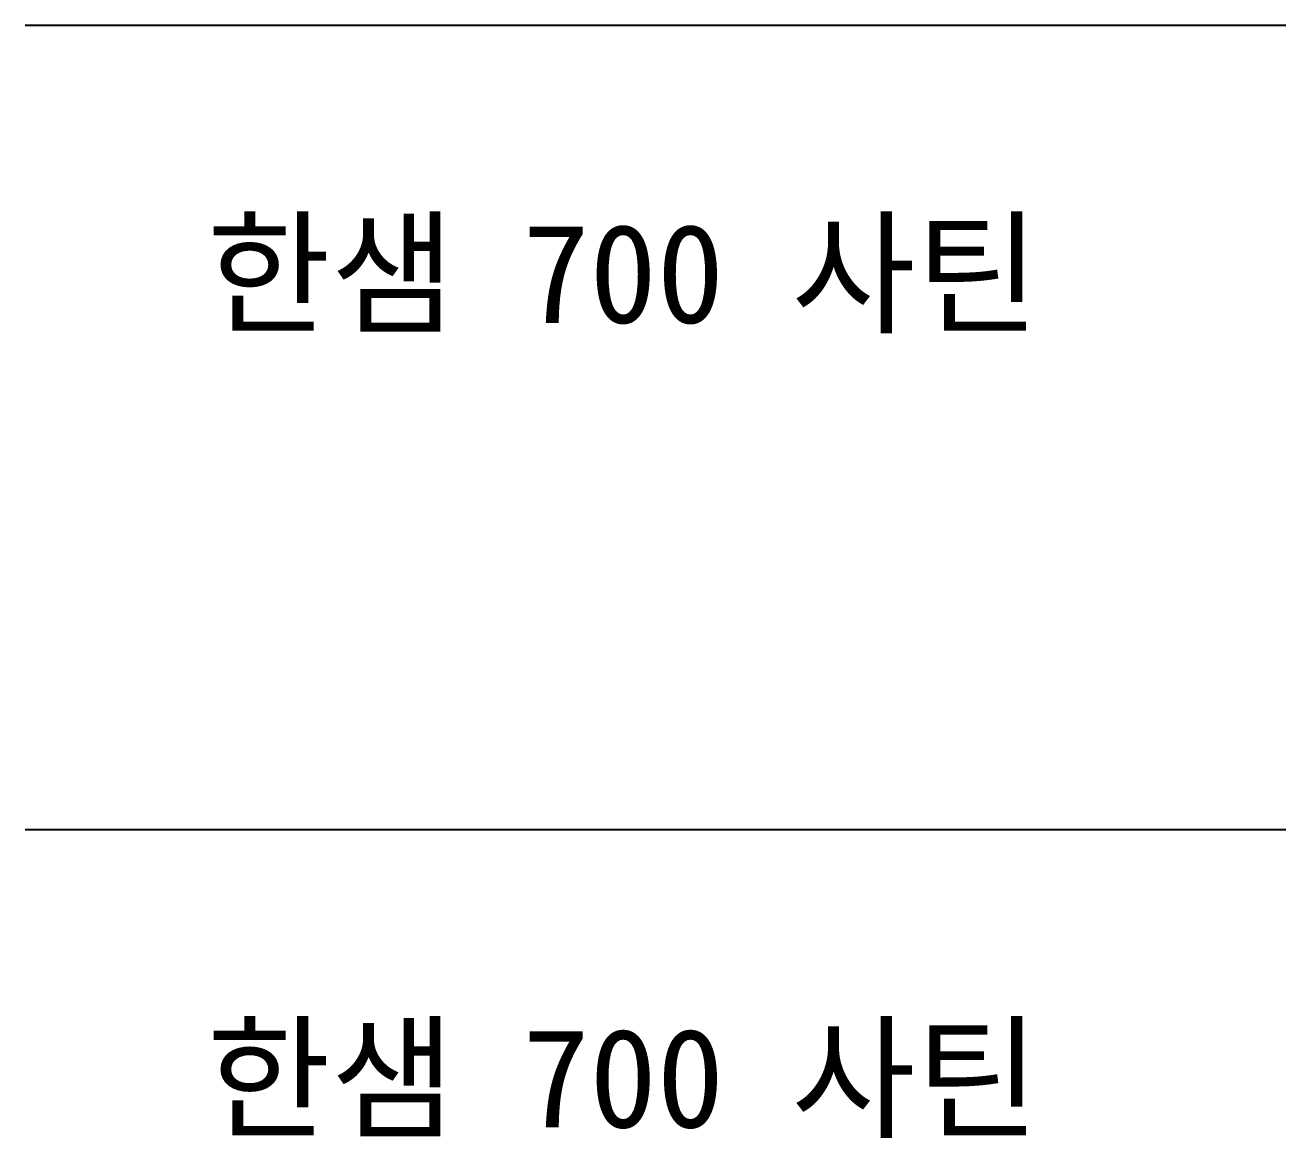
# Model space of a CAD drawing. Header units: millimetres. Extents: x -44117 to 256353, y -2095463 to 65325.
# Drawn here: x 104016 to 110085, y -794794 to -789403 of the extents above; entities that cross this region are included whole.
import ezdxf

# ---------------------------------------------------------------- set-up
doc = ezdxf.new("R2010")
doc.units = ezdxf.units.MM
doc.header["$LTSCALE"] = 10

msp = doc.modelspace()

# ---------------------------------------------------------------- linework, layer by layer
at = {"color": 1}
for p, q in [((104015.69829, -789403.28176), (196284.84516, -789403.28176)), ((104015.69829, -789403.28176), (196284.84516, -789403.28176)), ((104015.69829, -793300.57429), (196284.84516, -793300.57429)), ((104015.69829, -793300.57429), (196284.84516, -793300.57429))]:
    msp.add_line(p, q, dxfattribs=at)

# ---------------------------------------------------------------- texts
at = {"char_height": 479.1296392, "attachment_point": 1}
for insert in [(104895.62473, -790366.81646), (104895.62473, -794264.10898)]:
    msp.add_mtext_dynamic_manual_height_columns('{\\f굴림|b0|i0|c129|p50;한샘} 700 {\\f굴림|b0|i0|c129|p50;사틴}', width=5072.1082947, gutter_width=2395.6482, heights=[-533.35869], dxfattribs=dict(at, insert=insert))

doc.saveas('drawing.dxf')
